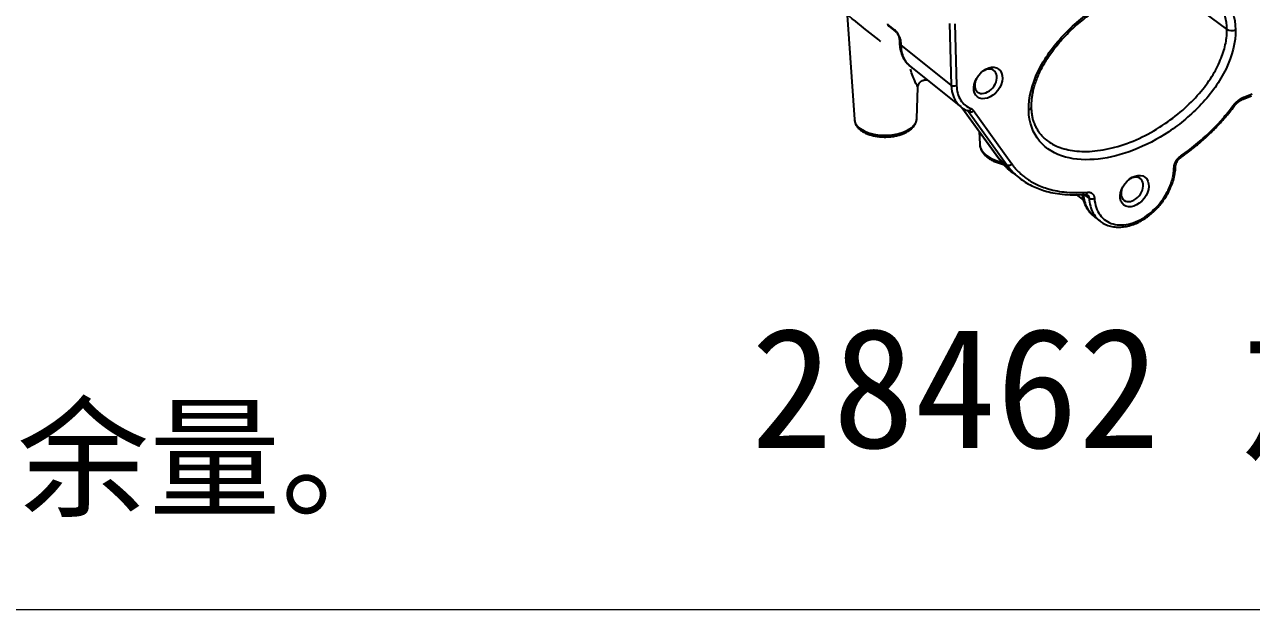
# Model space of a CAD drawing. Header units: millimetres. Extents: x -16190 to -8852, y -6844 to 7484.
# Drawn here: x -15896.1 to -15705.6, y 6478.7 to 6569.6 of the extents above; entities that cross this region are included whole.
import ezdxf

# ---------------------------------------------------------------- set-up
doc = ezdxf.new("R2010")
doc.units = ezdxf.units.MM
doc.layers.add('90', color=7, linetype='Continuous', true_color=0xffffff)
doc.layers.add('dim', color=82, linetype='Continuous', lineweight=9)
doc.styles.get("Standard").update_dxf_attribs({"font": 'txt', "bigfont": 'gbcbig.shx'})

# ---------------------------------------------------------------- blocks, each defined once
blk = doc.blocks.new('htyryrty')
at = {"layer": '90', "color": 7, "linetype": 'Continuous'}
for p, q in [((510.87, 501), (512.37, 479.66)), ((560.58, 491.37), (552.68, 497.2)), ((517.62, 491.25), (516.71, 491.96)), ((516.79, 491.78), (517.71, 491.06)), ((524.69, 492.1), (524.9, 484.12)), ((525.39, 492.04), (525.6, 484.06)), ((518.17, 490.34), (518.2, 489.62)), ((518.35, 490.03), (518.37, 489.34)), ((524.9, 484.12), (518.37, 489.34)), ((519.64, 486.52), (526.14, 481.33)), ((520.45, 479.81), (520.58, 483.83)), ((562.67, 482.32), (563.75, 482.74)), ((562.77, 482.57), (563.85, 482.99)), ((526.27, 481.24), (531.06, 474.63)), ((526.32, 481.2), (531.16, 474.53)), ((527.15, 480.72), (532.09, 473.81)), ((527.79, 480.84), (532.73, 473.94)), ((528.52, 478.13), (528.59, 476.48)), ((532.09, 473.81), (531.16, 474.53)), ((532.88, 472.76), (533.76, 472.07)), ((541.08, 469.95), (542.02, 469.22)), ((542.74, 469.5), (542.1, 469.99)), ((543.44, 467.08), (544.16, 466.52))]:
    blk.add_line(p, q, dxfattribs=at)
for centre, major_axis, ratio, start_param, end_param in [((561.23, 491.63), (-0.804, -0.015), 0.537581, 0.611435, 2.170014), ((519.21, 489.66), (1, 0.04), 0.52921, 3.141573, 3.716244), ((529.38, 484.62), (-1.06, -1.4), 0.696305, 0, 3.987973), ((529.38, 484.62), (-1.06, -1.4), 0.696305, 3.987973, 4.433784), ((529.38, 484.62), (-1.06, -1.4), 0.696305, 4.988177, 5.558769), ((525.31, 484.28), (0.502, 0.013), 0.54156, 3.722286, 5.30715), ((529.38, 484.62), (-1.06, -1.4), 0.696305, 5.558769, 6.283185), ((527.21, 481.29), (0.175, 0.471), 0.702531, 2.915395, 4.504329), ((534.47, 481.24), (-0.804, -0.015), 0.537439, 2.170171, 3.157507), ((561.11, 481.7), (-0.403, 0.3), 0.007953, 2.371325, 3.143205), ((562.49, 482.79), (-0.182, 0.468), 0.475649, 3.144714, 4.05499), ((516.41, 479.8), (4.04, 0.07), 0.53751, 3.169512, 6.255341), ((527.51, 481.06), (0.409, 0.292), 0.701481, 3.350447, 4.927219), ((533.62, 476.61), (-5.03, -0.09), 0.53751, 0.011145, 0.020648), ((533.62, 476.61), (-5.03, -0.09), 0.53751, 0.020648, 1.118385), ((554.3, 475.18), (-0.287, 0.413), 0.304716, 3.144959, 3.961486), ((531.88, 475.22), (0.814, 0.59), 0.685377, 3.14158, 3.345937), ((532.45, 474.15), (0.409, 0.292), 0.701481, 3.350447, 4.927219), ((553.44, 473.67), (-0.502, 0.012), 0.516143, 2.192369, 3.135583), ((548.31, 470.63), (-1.06, -1.4), 0.696305, 0, 3.987973), ((548.31, 470.63), (-1.06, -1.4), 0.696305, 3.987973, 4.433784), ((542.24, 470.49), (-0.043, 0.501), 0.607938, 3.120077, 4.211126), ((548.31, 470.63), (-1.06, -1.4), 0.696305, 4.990828, 5.558769), ((548.31, 470.63), (-1.06, -1.4), 0.696305, 5.558769, 6.283185), ((543.15, 469.67), (0.502, 0.031), 0.557844, 3.716453, 5.287785)]:
    blk.add_ellipse(centre, major_axis=major_axis, ratio=ratio, start_param=start_param, end_param=end_param, dxfattribs=at)
for centre in [(529.67, 484.4), (548.6, 470.41)]:
    blk.add_ellipse(centre, major_axis=(-1.37, -1.8), ratio=0.696305, dxfattribs=at)
for points, degree, knots in [([(515.78, 489.78), (515.7, 489.84), (514.55, 490.71), (512.36, 492.48), (508.09, 496.1), (505.01, 498.73), (502.86, 500.57)], 3, [0, 0, 0, 0, 0.016616, 0.228771, 0.461922, 1, 1, 1, 1]), ([(534.93, 480.89), (534.9, 482.5), (535.35, 484.24), (536.96, 487.6), (538.1, 489.16), (540.65, 491.89), (542.09, 493.08), (545.05, 495.05), (546.57, 495.85), (549.67, 497.05), (551.2, 497.44), (554.19, 497.78), (555.64, 497.71), (558.27, 496.99), (559.45, 496.32), (561.15, 494.26), (561.67, 492.89), (561.69, 491.28)], 3, [0, 0, 0, 0, 0.125, 0.125, 0.25, 0.25, 0.375, 0.375, 0.5, 0.5, 0.625, 0.625, 0.75, 0.75, 0.875, 0.875, 1, 1, 1, 1]), ([(535.3, 481.26), (535.3, 481.42), (535.3, 481.79), (535.33, 482.34), (535.42, 482.95), (535.55, 483.56), (535.74, 484.23), (535.98, 484.92), (536.29, 485.65), (536.65, 486.39), (537.06, 487.13), (537.53, 487.86), (538.04, 488.59), (538.61, 489.32), (539.23, 490.04), (539.9, 490.75), (540.62, 491.45), (541.39, 492.13), (542.21, 492.79), (543.07, 493.43), (543.97, 494.03), (544.89, 494.59), (545.84, 495.11), (546.8, 495.58), (547.78, 495.99), (548.77, 496.36), (549.76, 496.67), (550.72, 496.91), (551.67, 497.09), (552.58, 497.2), (553.48, 497.25), (554.33, 497.24), (555.14, 497.17), (555.9, 497.03), (556.6, 496.85), (557.24, 496.61), (557.82, 496.31), (558.19, 496.09), (558.36, 495.95), (558.36, 495.94)], 3, [0, 0, 0, 0, 0.015696, 0.03662, 0.054339, 0.074447, 0.093984, 0.116321, 0.139011, 0.162188, 0.185798, 0.209945, 0.23473, 0.260237, 0.286574, 0.313822, 0.342029, 0.371203, 0.40131, 0.432488, 0.464247, 0.496367, 0.528914, 0.561939, 0.595485, 0.629464, 0.663219, 0.696519, 0.729393, 0.761885, 0.794054, 0.825967, 0.857102, 0.887195, 0.916323, 0.944548, 0.971978, 0.998742, 1, 1, 1, 1]), ([(560.58, 491.37), (560.57, 491.94), (560.41, 493.08), (559.74, 494.59), (558.97, 495.46), (558.48, 495.86), (558.42, 495.9)], 3, [0, 0, 0, 0, 0.294949, 0.608838, 0.952816, 1, 1, 1, 1]), ([(516.65, 492.05), (516.66, 492), (516.67, 491.92), (516.74, 491.82), (516.8, 491.77), (516.83, 491.75)], 3, [0, 0, 0, 0, 0.37307, 0.732256, 1, 1, 1, 1]), ([(516.71, 491.96), (516.71, 491.92), (516.73, 491.84), (516.78, 491.78), (516.81, 491.76)], 3, [0, 0, 0, 0, 0.540743, 1, 1, 1, 1]), ([(518.35, 490.03), (518.3, 490.13), (518.24, 490.29), (518.15, 490.49), (518.09, 490.61), (518, 490.78), (517.85, 491.03), (517.7, 491.17), (517.62, 491.25)], 3, [0, 0, 0, 0, 0.217766, 0.348364, 0.416173, 0.484636, 0.723676, 1, 1, 1, 1]), ([(517.7, 491.06), (517.75, 491.03), (517.83, 490.94), (518, 490.69), (518.11, 490.47), (518.18, 490.31)], 3, [0, 0, 0, 0, 0.24144, 0.491272, 1, 1, 1, 1]), ([(561.69, 491.28), (561.72, 489.67), (561.27, 487.93), (559.66, 484.57), (558.53, 483.01), (555.97, 480.28), (554.54, 479.09), (551.58, 477.11), (550.06, 476.32), (546.95, 475.11), (545.43, 474.73), (542.44, 474.39), (540.98, 474.46), (538.36, 475.18), (537.18, 475.85), (535.48, 477.91), (534.96, 479.28), (534.93, 480.89)], 3, [0, 0, 0, 0, 0.125, 0.125, 0.25, 0.25, 0.375, 0.375, 0.5, 0.5, 0.625, 0.625, 0.75, 0.75, 0.875, 0.875, 1, 1, 1, 1]), ([(537.34, 476.93), (537.76, 476.61), (538.85, 476.01), (540.91, 475.51), (543.53, 475.52), (546.49, 476.11), (549.58, 477.31), (552.52, 479.01), (555.11, 481.03), (557.21, 483.2), (558.8, 485.4), (559.87, 487.54), (560.47, 489.54), (560.59, 490.79), (560.58, 491.37)], 3, [0, 0, 0, 0, 0.063955, 0.148652, 0.243854, 0.348128, 0.455047, 0.559307, 0.654482, 0.739167, 0.814022, 0.881163, 0.94243, 1, 1, 1, 1]), ([(518.35, 490.03), (518.28, 490.09), (518.2, 490.18), (518.18, 490.28), (518.17, 490.3)], 3, [0, 0, 0, 0, 0.755282, 1, 1, 1, 1]), ([(518.35, 490.03), (518.32, 490.07), (518.25, 490.16), (518.2, 490.25), (518.18, 490.3), (518.18, 490.3)], 3, [0, 0, 0, 0, 0.463464, 0.997476, 1, 1, 1, 1]), ([(518.2, 489.62), (518.21, 489.34), (518.28, 488.77), (518.54, 487.92), (518.93, 487.25), (519.31, 486.8), (519.52, 486.62), (519.61, 486.55)], 3, [0, 0, 0, 0, 0.222411, 0.471974, 0.748391, 0.89678, 1, 1, 1, 1]), ([(518.37, 489.34), (518.4, 489.04), (518.45, 488.45), (518.71, 487.69), (519.08, 487.06), (519.46, 486.66), (519.7, 486.47), (519.77, 486.42)], 3, [0, 0, 0, 0, 0.245699, 0.480646, 0.704839, 0.918278, 1, 1, 1, 1]), ([(520.53, 483.83), (520.54, 483.82), (520.61, 483.79), (520.56, 483.92), (520.18, 484.63), (519.82, 485.54), (519.63, 486.19)], 3, [0, 0, 0, 0, 0.0416, 0.262424, 0.531912, 1, 1, 1, 1]), ([(520.58, 483.83), (520.59, 483.9), (520.61, 484.05), (520.71, 484.32), (520.9, 484.56), (521.14, 484.7), (521.31, 484.76), (521.43, 484.79), (521.54, 484.8), (521.62, 484.8), (521.73, 484.79), (521.78, 484.79), (521.81, 484.79), (521.81, 484.79)], 3, [0, 0, 0, 0, 0.107271, 0.212557, 0.397271, 0.527223, 0.597099, 0.652656, 0.706449, 0.760972, 0.818768, 0.951935, 1, 1, 1, 1]), ([(537.32, 476.95), (537.27, 476.99), (537.05, 477.14), (536.72, 477.46), (536.33, 477.91), (536.01, 478.41), (535.75, 478.93), (535.55, 479.46), (535.41, 479.99), (535.34, 480.53), (535.3, 480.97), (535.3, 481.22), (535.3, 481.27)], 3, [0, 0, 0, 0, 0.042561, 0.17552, 0.30545, 0.430357, 0.552705, 0.672035, 0.768499, 0.872909, 0.974823, 1, 1, 1, 1]), ([(554.59, 474.76), (554.94, 475), (555.67, 475.53), (556.78, 476.42), (557.96, 477.44), (559.16, 478.61), (560.37, 479.93), (561.14, 480.89), (561.52, 481.4)], 3, [0, 0, 0, 0, 0.135384, 0.287273, 0.449654, 0.622558, 0.806005, 1, 1, 1, 1]), ([(561.4, 481.48), (561.54, 481.67), (561.7, 481.83), (561.85, 481.99), (562.02, 482.12), (562.18, 482.26), (562.37, 482.37), (562.57, 482.49), (562.77, 482.57)], 2, [0, 0, 0, 0.25, 0.25, 0.5, 0.5, 0.75, 0.75, 1, 1, 1]), ([(512.38, 479.66), (512.38, 479.62), (512.38, 479.47), (512.46, 479.22), (512.6, 478.92), (512.81, 478.63), (513.08, 478.37), (513.42, 478.13), (513.8, 477.92), (514.24, 477.74), (514.71, 477.6), (515.21, 477.49), (515.73, 477.43), (516.26, 477.4), (516.79, 477.42), (517.31, 477.47), (517.82, 477.56), (518.31, 477.7), (518.75, 477.86), (519.01, 477.98), (519.12, 478.04)], 3, [0, 0, 0, 0, 0.019387, 0.07211, 0.125116, 0.179569, 0.236061, 0.294431, 0.353953, 0.413835, 0.473567, 0.533054, 0.592325, 0.651453, 0.71053, 0.769645, 0.828869, 0.888306, 0.94806, 1, 1, 1, 1]), ([(519.12, 478.04), (519.19, 478.08), (519.39, 478.2), (519.69, 478.41), (519.99, 478.7), (520.21, 479), (520.36, 479.32), (520.44, 479.59), (520.44, 479.76), (520.44, 479.81)], 3, [0, 0, 0, 0, 0.092366, 0.267639, 0.443439, 0.617035, 0.76806, 0.929485, 1, 1, 1, 1]), ([(526.99, 480.85), (527, 480.84), (527.03, 480.83), (527.07, 480.8), (527.11, 480.76), (527.14, 480.73), (527.15, 480.72)], 3, [0, 0, 0, 0, 0.117746, 0.411831, 0.705915, 1, 1, 1, 1]), ([(528.6, 476.45), (528.6, 476.37), (528.62, 476.18), (528.71, 475.87), (528.87, 475.54), (529.1, 475.22), (529.4, 474.93), (529.75, 474.65), (530.16, 474.41), (530.62, 474.19), (531.12, 474.01), (531.5, 473.91), (531.7, 473.87), (531.71, 473.86)], 3, [0, 0, 0, 0, 0.063705, 0.159766, 0.256727, 0.356042, 0.45831, 0.563169, 0.669644, 0.77675, 0.883738, 0.990408, 1, 1, 1, 1]), ([(553.73, 473.45), (553.73, 473.67), (553.81, 473.9), (553.87, 474.1), (553.98, 474.29), (554.09, 474.48), (554.24, 474.64), (554.4, 474.83), (554.59, 474.96)], 2, [0, 0, 0, 0.25, 0.25, 0.5, 0.5, 0.75, 0.75, 1, 1, 1]), ([(553.94, 473.65), (553.94, 473.75), (553.98, 473.95), (554.11, 474.26), (554.33, 474.55), (554.5, 474.7), (554.6, 474.77)], 3, [0, 0, 0, 0, 0.24691, 0.495704, 0.74661, 1, 1, 1, 1]), ([(531.16, 474.53), (531.46, 474.16), (531.99, 473.49), (532.63, 472.95), (532.92, 472.72)], 3, [0, 0, 0, 0, 0.560655, 1, 1, 1, 1]), ([(532.09, 473.81), (532.39, 473.44), (532.85, 472.86), (533.39, 472.37), (533.59, 472.21)], 3, [0, 0, 0, 0, 0.644515, 1, 1, 1, 1]), ([(544.11, 466.56), (544.3, 466.41), (544.68, 466.16), (545.34, 465.89), (546.06, 465.75), (546.81, 465.73), (547.56, 465.83), (548.29, 466.02), (548.99, 466.3), (549.66, 466.66), (550.3, 467.08), (550.89, 467.56), (551.43, 468.07), (551.86, 468.56), (552.26, 469.06), (552.66, 469.64), (553.05, 470.31), (553.39, 471.06), (553.67, 471.86), (553.87, 472.74), (553.93, 473.34), (553.94, 473.65)], 3, [0, 0, 0, 0, 0.055821, 0.113921, 0.174274, 0.23464, 0.291855, 0.345906, 0.397146, 0.447795, 0.498278, 0.547992, 0.594666, 0.638115, 0.670906, 0.714642, 0.769363, 0.817654, 0.872173, 0.932945, 1, 1, 1, 1]), ([(533.74, 472.1), (533.98, 471.91), (534.49, 471.54), (535.31, 471.09), (536.17, 470.72), (537.07, 470.41), (538.08, 470.17), (539.29, 469.98), (540.7, 469.91), (541.73, 469.95), (542.28, 469.99)], 3, [0, 0, 0, 0, 0.103493, 0.215601, 0.321846, 0.424597, 0.541601, 0.676518, 0.829336, 1, 1, 1, 1]), ([(541.83, 469.97), (541.86, 469.77), (541.97, 469.24), (542.28, 468.44), (542.8, 467.65), (543.24, 467.24), (543.47, 467.08)], 3, [0, 0, 0, 0, 0.165796, 0.450891, 0.74473, 1, 1, 1, 1]), ([(541.99, 469.94), (542.03, 469.64), (542.12, 469.04), (542.44, 468.26), (542.85, 467.62), (543.24, 467.23), (543.47, 467.05), (543.54, 467)], 3, [0, 0, 0, 0, 0.239586, 0.493817, 0.722122, 0.924484, 1, 1, 1, 1]), ([(542.52, 469.94), (542.53, 469.93), (542.59, 469.88), (542.69, 469.75), (542.73, 469.58), (542.74, 469.5)], 3, [0, 0, 0, 0, 0.071873, 0.530601, 1, 1, 1, 1]), ([(542.53, 470.28), (542.71, 470.29), (542.87, 470.24), (543.03, 470.2), (543.15, 470.09), (543.28, 469.98), (543.42, 469.66), (543.43, 469.46)], 2, [0, 0, 0, 0.25, 0.25, 0.5, 0.5, 0.75, 1, 1, 1]), ([(542.74, 469.5), (542.78, 469.15), (542.86, 468.45), (543.24, 467.55), (543.68, 466.94), (544, 466.65), (544.1, 466.57)], 3, [0, 0, 0, 0, 0.290556, 0.581216, 0.871799, 1, 1, 1, 1])]:
    blk.add_open_spline(points, degree=degree, knots=knots, dxfattribs=at)
for points, degree in [([(517.71, 491.06), (517.66, 491.11), (517.62, 491.17), (517.62, 491.25)], 3), ([(518.18, 490.3), (518.17, 490.32), (518.17, 490.34), (518.16, 490.35)], 3), ([(519.77, 486.42), (519.78, 486.42), (519.79, 486.41), (519.8, 486.4)], 3), ([(524.9, 484.12), (524.93, 482.95), (525.38, 481.96), (526.13, 481.34)], 3), ([(525.6, 484.06), (525.61, 483.7), (525.71, 483.03), (526.07, 482.18), (526.68, 481.49), (527.2, 481.19), (527.49, 481.08)], 3), ([(526.11, 481.35), (526.53, 481), (527.06, 480.81)], 2), ([(527.49, 481.08), (527.54, 481.06), (527.61, 481.02), (527.71, 480.95), (527.77, 480.88), (527.79, 480.84)], 3), ([(554.59, 474.96), (555, 475.24), (555.78, 475.81), (556.82, 476.65), (557.76, 477.47), (558.61, 478.27), (559.35, 479.03), (560.03, 479.78), (560.7, 480.58), (561.17, 481.17), (561.4, 481.48)], 3), ([(561.52, 481.4), (562.01, 482.05), (562.67, 482.32)], 2), ([(527.15, 480.72), (527.1, 480.76), (527.05, 480.8), (526.99, 480.84)], 3), ([(527.06, 480.81), (527.07, 480.8)], 1), ([(537.26, 476.99), (537.29, 476.97), (537.31, 476.95), (537.34, 476.93)], 3), ([(531.05, 474.67), (531.83, 473.55), (532.89, 472.76)], 2), ([(532.73, 473.94), (532.81, 473.83), (532.97, 473.61), (533.26, 473.27), (533.61, 472.9), (534.02, 472.52), (534.49, 472.14), (535.05, 471.76), (535.69, 471.39), (536.43, 471.05), (537.3, 470.74), (538.31, 470.47), (539.49, 470.28), (540.89, 470.19), (541.96, 470.23), (542.53, 470.28)], 3), ([(543.43, 469.46), (543.46, 469.03), (543.61, 468.25), (544.11, 467.28), (544.87, 466.55), (545.82, 466.1), (546.94, 465.97), (548.14, 466.16), (549.37, 466.66), (550.54, 467.43), (551.49, 468.32), (552.23, 469.23), (552.77, 470.1), (553.17, 470.92), (553.44, 471.66), (553.61, 472.33), (553.7, 472.93), (553.72, 473.28), (553.73, 473.45)], 3), ([(533.59, 472.21), (533.6, 472.2), (533.61, 472.19), (533.62, 472.18)], 3), ([(542.28, 469.99), (542.52, 469.94)], 1), ([(544.1, 466.57), (544.12, 466.55), (544.14, 466.54), (544.16, 466.52)], 3)]:
    blk.add_open_spline(points, degree=degree, dxfattribs=at)

msp = doc.modelspace()

# ---------------------------------------------------------------- linework, layer by layer
at = {"layer": 'dim', "color": 7}
msp.add_line((-16190.362, 6478.743), (-15601.77, 6478.743), dxfattribs=at)

# ---------------------------------------------------------------- block references
at = {"xscale": 1.199999999998909, "yscale": 1.199999999998909, "zscale": 1.2}
msp.add_blockref('htyryrty', (-16382.07, 5979.217), dxfattribs=at)

# ---------------------------------------------------------------- texts
at = {"color": 4, "insert": (-15783.292, 6522.503), "char_height": 18.6624, "width": 30450.62458, "attachment_point": 1}
msp.add_mtext('{\\fNSimSun|b0|i0|c134|p49;28462 加热管}', dxfattribs=at)
at = {"color": 6, "insert": (-16173.344, 6509.754), "char_height": 15, "width": 635.30492, "attachment_point": 1}
msp.add_mtext('{\\fSimSun|b0|i0|c134|p2;\\C256;注：表内所写H13材料已放淬火余量。}', dxfattribs=at)

doc.saveas('drawing.dxf')
